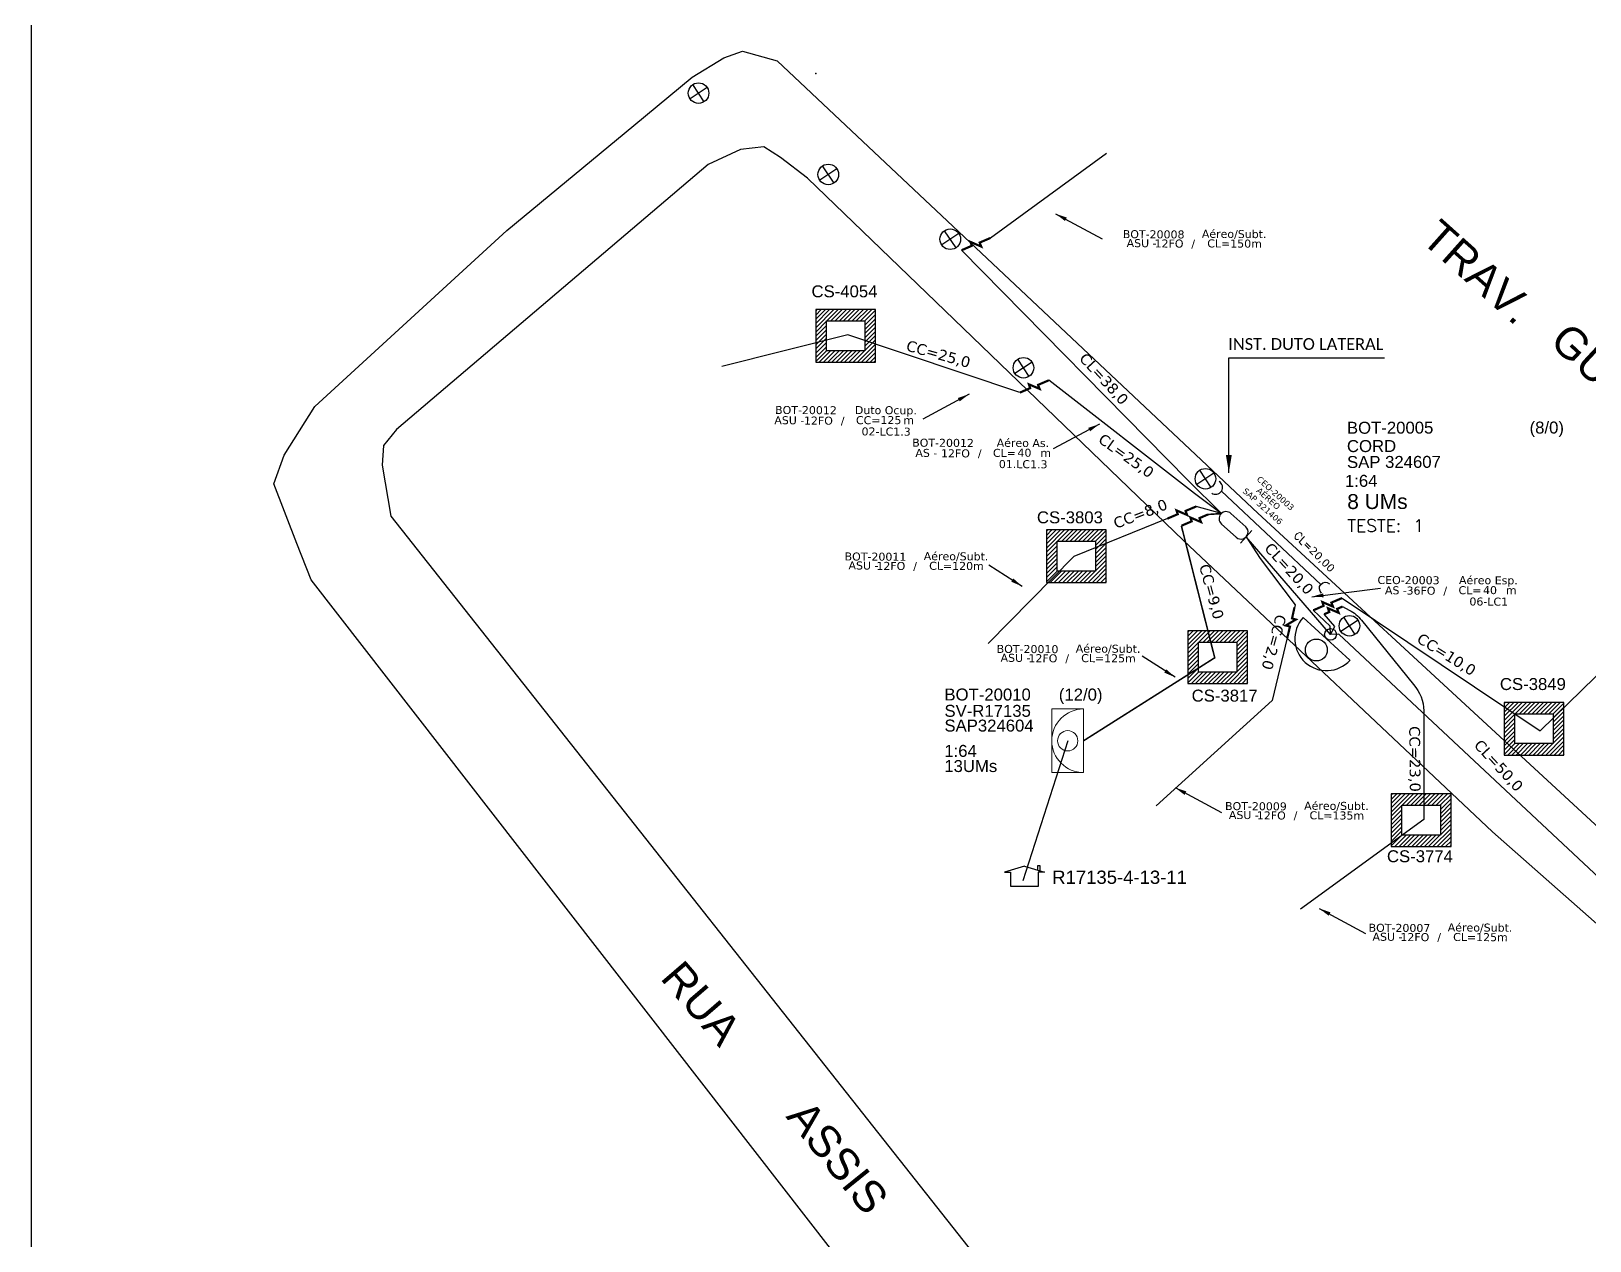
# Model space of a CAD drawing. Extents: x -89 to 749, y 631 to 1299.
# Drawn here: x -89.3 to 176, y 958.9 to 1164.8 of the extents above; entities that cross this region are included whole.
import ezdxf
from ezdxf.enums import TextEntityAlignment as Align

# ---------------------------------------------------------------- set-up
doc = ezdxf.new("R2010")
doc.units = 0
for name, color, linetype in [('10.1-Caixas Subterrâneas', 5, 'Continuous'), ('20.4-CEOS', 1, 'Continuous'), ('20.5-CEO', 1, 'Continuous'), ('CAP a instalar', 1, 'Continuous'), ('celulas gpon', 7, 'Continuous'), ('CORDOALHA BLOCO NOVO', 7, 'Continuous'), ('DIVFACE', 252, 'Continuous'), ('DIVLOTE', 252, 'Continuous'), ('DUVIDAS', 252, 'Continuous'), ('label_cabos', 7, 'Continuous'), ('Legenda', 1, 'Continuous'), ('MUB', 252, 'Continuous'), ('Postes Existentes NA', 1, 'Continuous'), ('Subida Lateral', 5, 'Continuous'), ('surveys', 7, 'Continuous'), ('surveys legendas', 7, 'Continuous')]:
    doc.layers.add(name, color=color, linetype=linetype)
for name, color, linetype, lineweight in [("20.0-LEGENDA DOS CDO'S", 1, 'Continuous', 0), ('20.1-CDO_INTERIOR', 1, 'Continuous', 0), ('20.6-CORDOALHA_SUPORTE', 7, 'Continuous', 25), ('CORDOALHA_SUPORTE', 7, 'Continuous', 25)]:
    doc.layers.add(name, color=color, linetype=linetype, lineweight=lineweight)
doc.layers.add('DROP DE CLIENTE', color=140, linetype='Continuous', plot=False)
doc.layers.add('EXTRA', color=50, linetype='Continuous', plot=False)
doc.styles.add('ARIAL', font='arial.ttf')
doc.styles.add('DIGICADE', font='')
doc.styles.add('ROMANS', font='romans')
doc.styles.add('siredit', font='verdana.ttf')
doc.styles.get("Standard").update_dxf_attribs({"font": 'arial.ttf'})
doc.styles.get('DIGICADE').set_extended_font_data('Arial')
doc.linetypes.add('FENCELINE1', pattern='A,0.25,-0.1,[133,ltypeshp.shx,S=0.1,R=0,X=-0.1,Y=0],-0.1,1', length=1.45)
doc.dimstyles.new('CC', dxfattribs={"dimtxt": 1, "dimasz": 2, "dimexe": 0.18, "dimexo": 0.0625, "dimgap": 0.09, "dimtad": 0, "dimdec": 0, "dimrnd": 1, "dimzin": 0, "dimdsep": 46, "dimtxsty": 'siredit', "dimblk": 'NONE', "dimcen": 0, "dimse1": 1, "dimse2": 1, "dimsd1": 1, "dimsd2": 1, "dimclrt": 7, "dimadec": 0, "dimazin": 0, "dimtfac": 1, "dimtdec": 0, "dimtofl": 0, "dimtmove": 0, "dimatfit": 3, "dimfxl": 0, "dimtolj": 1, "dimtzin": 0, "dimarcsym": 0})
doc.dimstyles.get("Standard").update_dxf_attribs({"dimtxt": 0.18, "dimasz": 0.18, "dimexe": 0.18, "dimexo": 0.0625, "dimgap": 0.09, "dimtad": 0, "dimtih": 1, "dimtoh": 1, "dimdec": 4, "dimzin": 0, "dimdsep": 46, "dimtxsty": 'Standard', "dimcen": 0.09, "dimadec": 0, "dimazin": 0, "dimtfac": 1, "dimtdec": 4, "dimtofl": 0, "dimtmove": 0, "dimatfit": 3, "dimfxl": 0, "dimtolj": 1, "dimtzin": 0, "dimarcsym": 0})

# ---------------------------------------------------------------- blocks, each defined once
blk = doc.blocks.new('*U98')
at = {"color": 10}
for points in [[(41172, 12883), (40951, 13058)], [(40974, 12860), (41149, 13081)]]:
    blk.add_lwpolyline(points, dxfattribs=at)
blk.add_circle((41062, 12971), 141, dxfattribs=at)
blk = doc.blocks.new('*X72')
at = {"color": 0, "linetype": 'Continuous'}
for p, q in [((-1.25, 0.34099), (-0.49099, 1.1)), ((-1.25, 0.517767), (-0.667767, 1.1)), ((-1.25, 0.694544), (-0.844544, 1.1)), ((-1.25, 0.87132), (-1.02132, 1.1)), ((-1.25, 1.048097), (-1.198097, 1.1)), ((-0.789214, 0.625), (-0.314214, 1.1)), ((-0.612437, 0.625), (-0.137437, 1.1)), ((-0.43566, 0.625), (0.03934, 1.1)), ((-0.258883, 0.625), (0.216117, 1.1)), ((-0.082107, 0.625), (0.392893, 1.1)), ((0.09467, 0.625), (0.56967, 1.1)), ((0.271447, 0.625), (0.746447, 1.1)), ((0.448223, 0.625), (0.923223, 1.1)), ((0.625, 0.625), (1.1, 1.1)), ((0.801777, 0.625), (1.25, 1.073223)), ((0.8035, 0.449947), (1.25, 0.896447)), ((0.8035, 0.27317), (1.25, 0.71967)), ((-1.25, 0.164214), (-0.8035, 0.610714)), ((-1.25, -0.012563), (-0.8035, 0.433937)), ((-1.25, -0.18934), (-0.8035, 0.25716)), ((-1.25, -0.366117), (-0.8035, 0.080383)), ((0.8035, 0.096393), (1.25, 0.542893)), ((0.8035, -0.080383), (1.25, 0.366117)), ((0.8035, -0.25716), (1.25, 0.18934)), ((0.8035, -0.433937), (1.25, 0.012563)), ((-1.25, -0.542893), (-0.8035, -0.096393)), ((-1.25, -0.71967), (-0.8035, -0.27317)), ((-1.25, -0.896447), (-0.8035, -0.449947)), ((-1.25, -1.073223), (-0.801777, -0.625)), ((-1.1, -1.1), (-0.625, -0.625)), ((-0.923223, -1.1), (-0.448223, -0.625)), ((-0.746447, -1.1), (-0.271447, -0.625)), ((-0.56967, -1.1), (-0.09467, -0.625)), ((-0.392893, -1.1), (0.082107, -0.625)), ((-0.216117, -1.1), (0.258883, -0.625)), ((-0.03934, -1.1), (0.43566, -0.625)), ((0.137437, -1.1), (0.612437, -0.625)), ((0.314214, -1.1), (0.789214, -0.625)), ((0.49099, -1.1), (1.25, -0.34099)), ((0.667767, -1.1), (1.25, -0.517767)), ((0.8035, -0.610714), (1.25, -0.164214)), ((0.844544, -1.1), (1.25, -0.694544)), ((1.02132, -1.1), (1.25, -0.87132)), ((1.198097, -1.1), (1.25, -1.048097))]:
    blk.add_line(p, q, dxfattribs=at)
blk = doc.blocks.new('MANHOLE_MQ')
at = {"color": 0, "linetype": 'Continuous'}
for p, q in [((0.00000623, 0.00000569), (-0.00000627, 0.00000569)), ((-0.00000627, 0.00000569), (-0.00000627, -0.00000531)), ((-0.00000404, 0.00000331), (0.00000399, 0.00000331)), ((-0.00000404, -0.00000294), (-0.00000404, 0.00000331)), ((0.00000399, 0.00000331), (0.00000399, -0.00000294)), ((0.00000623, -0.00000531), (0.00000623, 0.00000569)), ((0.00000399, -0.00000294), (-0.00000404, -0.00000294)), ((0.00000399, -0.00000294), (0.00000399, -0.00000294)), ((-0.00000627, -0.00000531), (0.00000623, -0.00000531))]:
    blk.add_line(p, q, dxfattribs=at)
at = {"color": 0, "linetype": 'Continuous', "xscale": 5e-06, "yscale": 5e-06, "zscale": 1e-05}
blk.add_blockref('*X72', (-0.00000002, 0.00000019), dxfattribs=at)
blk = doc.blocks.new('*U107')
at = {"color": 0}
blk.add_line((2.14, -0.58), (-2.1, -0.68), dxfattribs=at)
for centre, radius in [((0, 0.38), 0.733), ((0.03, -1.03), 0.393)]:
    blk.add_circle(centre, radius, dxfattribs=at)
blk.add_arc((0.02, -0.63), 2.12, 1.3782, 181.3782, dxfattribs=at)
blk = doc.blocks.new('Inst CDOE-8 CAIXA DIST OPT CDOE 48F_8D C_SPL OPTAP')
at = {"layer": "20.0-LEGENDA DOS CDO'S", "color": 0}
for tag, p, style, flags in [('ID_ATIVIDADE', (0.12, 6.47), 'ARIAL', 3), ('FATOR', (7.92, 6.47), 'ARIAL', 1), ('QTDE', (0.23, -0.97), 'DIGICADE', 3)]:
    blk.add_attdef(tag, p, '', height=0.8, rotation=0.118, dxfattribs=dict(at, style=style, flags=flags))
at = {"layer": "20.0-LEGENDA DOS CDO'S", "color": 0, "style": 'ARIAL'}
for tag, p, height in [('FID', (0.12, 5.25), 0.8), ('FIBRAS_UTILIZADAS', (2.38, 5.26), 0.8), ('CORDOALHA', (0.12, 4.02), 0.8), ('SAP', (0.12, 2.96), 0.8), ('1:XX', (-0.01, 1.7), 0.8), ('UMS', (0.14, 0.22), 1)]:
    blk.add_attdef(tag, p, '', height=height, rotation=0.118, dxfattribs=at)
blk = doc.blocks.new('Teste  FTTH')
at = {"color": 0, "lineweight": 0, "style": 'ROMANS'}
for tag, p in [('TESTE', (-2.302, -0.29)), ('QTDE', (0.212, -0.29))]:
    blk.add_attdef(tag, p, '', height=0.48, dxfattribs=at)
for tag, p, flags in [('FID', (-2.227, -1.253), 1), ('FATOR', (-2.227, -2.028), 3), ('ID_ATIVIDADE', (-2.227, -2.716), 3)]:
    blk.add_attdef(tag, p, '', height=0.48, dxfattribs=dict(at, flags=flags))
blk = doc.blocks.new('LEGENDA DOS CABOS')
at = {"layer": 'EXTRA', "color": 0, "style": 'siredit'}
for tag, p in [('ID', (4.6, 0.97)), ('XX', (9.03, 0.97))]:
    blk.add_attdef(tag, text='', height=0.48, rotation=359.69, dxfattribs=at).set_placement(p, align=Align.MIDDLE_CENTER)
at = {"layer": 'Legenda', "color": 0, "style": 'siredit'}
for tag, p in [('TIPO_CABO', (1.31, 0)), ('CABO', (4.69, -0.05)), ('/', (6.81, -0.05)), ('METROS', (10.03, -0.05))]:
    blk.add_attdef(tag, text='', height=0.8, rotation=359.69, dxfattribs=at).set_placement(p, align=Align.MIDDLE_CENTER)
blk = doc.blocks.new('_None')
blk = doc.blocks.new('Inst CB ESP CFOA-SM-AS-80-TS-36')
at = {"layer": 'label_cabos', "color": 0, "style": 'siredit'}
for tag, flags, p in [('ID_ATIVIDADE', 3, (1.31, 2.67)), ('FATOR', 1, (11.56, 2.55))]:
    blk.add_attdef(tag, text='', height=1, rotation=359.69, dxfattribs=dict(at, flags=flags)).set_placement(p, align=Align.MIDDLE_CENTER)
for tag, p in [('TIPO_CABO', (1.76, 0)), ('DESTINO_CABO', (3.13, 1.26)), ('CABO', (4.69, -0.05)), ('/', (7.71, -0.05)), ('LANCE', (10.81, 0)), ('TIPO_CABO', (13.11, 1.24)), ('UND', (15.96, 0)), ('FID', (13.15, -1.41))]:
    blk.add_attdef(tag, text='', height=1, rotation=359.69, dxfattribs=at).set_placement(p, align=Align.MIDDLE_CENTER)
blk.add_attdef('QTDE', (12.43, -0.47), '', height=1, rotation=359.69, dxfattribs=at)
blk = doc.blocks.new('Inst CORD BENZINAL 4.55MM 3F (sem recursos)')
at = {"layer": '20.6-CORDOALHA_SUPORTE', "color": 0, "lineweight": 0, "style": 'ROMANS'}
blk.add_attdef('LANCE', text='', height=1, dxfattribs=at).set_placement((-0.54, -2.21), align=Align.RIGHT)
at = {"layer": '20.6-CORDOALHA_SUPORTE', "color": 0, "style": 'siredit'}
blk.add_attdef('QTDE', (-0.54, -2.21), '', height=1, rotation=359.69, dxfattribs=at)
at = {"layer": '20.6-CORDOALHA_SUPORTE', "color": 0, "lineweight": 0, "style": 'ROMANS'}
for tag, p, flags in [('FATOR', (-5.2, -4.44), 3), ('ID_ATIVIDADE', (-5.2, -6.67), 3), ('FID', (-5.2, -8.9), 1)]:
    blk.add_attdef(tag, p, '', height=1, dxfattribs=dict(at, flags=flags))
blk = doc.blocks.new('Inst CB DT OCUP CFOA-SM-ASU-120-S-12')
at = {"layer": 'label_cabos', "color": 0, "style": 'siredit'}
for tag, flags, p in [('ID_ATIVIDADE', 3, (1.31, 2.67)), ('FATOR', 1, (11.56, 2.55))]:
    blk.add_attdef(tag, text='', height=1, rotation=359.69, dxfattribs=dict(at, flags=flags)).set_placement(p, align=Align.MIDDLE_CENTER)
for tag, p in [('TIPO_CABO', (1.26, 0)), ('DESTINO_CABO', (3.13, 1.26)), ('CABO', (4.69, -0.05)), ('/', (7.71, -0.05)), ('LANCE', (10.91, 0)), ('TIPO_CABO', (13.11, 1.24)), ('UND', (15.96, 0)), ('FID', (13.15, -1.41))]:
    blk.add_attdef(tag, text='', height=1, rotation=359.69, dxfattribs=at).set_placement(p, align=Align.MIDDLE_CENTER)
blk.add_attdef('QTDE', (12.43, -0.47), '', height=1, rotation=359.69, dxfattribs=at)
blk = doc.blocks.new('Inst CB AS CFOA-SM-AS-120-S-12 A')
at = {"layer": 'label_cabos', "color": 0, "style": 'siredit'}
for tag, flags, p in [('ID_ATIVIDADE', 3, (1.31, 2.67)), ('FATOR', 1, (11.56, 2.55))]:
    blk.add_attdef(tag, text='', height=1, rotation=359.69, dxfattribs=dict(at, flags=flags)).set_placement(p, align=Align.MIDDLE_CENTER)
for tag, p in [('TIPO_CABO', (1.26, 0)), ('DESTINO_CABO', (3.13, 1.26)), ('CABO', (4.69, -0.05)), ('/', (7.71, -0.05)), ('LANCE', (10.81, 0)), ('TIPO_CABO', (13.11, 1.24)), ('UND', (15.96, 0)), ('FID', (13.15, -1.41))]:
    blk.add_attdef(tag, text='', height=1, rotation=359.69, dxfattribs=at).set_placement(p, align=Align.MIDDLE_CENTER)
blk.add_attdef('QTDE', (12.43, -0.47), '', height=1, rotation=359.69, dxfattribs=at)
blk = doc.blocks.new('SURVEY_SURVEY')
for p, q in [((0, 0.0000152), (-0.0000151, 0.0000108)), ((0, 0.0000152), (0.0000151, 0.0000108)), ((0.0000101, 0.0000159), (0.0000117, 0.0000159)), ((0.0000101, 0.0000123), (0.0000101, 0.0000159)), ((0.0000117, 0.0000159), (0.0000117, 0.0000119)), ((-0.0000151, 0.0000108), (-0.0000104, 0.0000108)), ((-0.0000103, 0), (-0.0000103, 0.0000108)), ((0.0000103, 0), (-0.0000103, 0)), ((0.0000151, 0.0000108), (0.0000103, 0.0000108)), ((0.0000103, 0.0000108), (0.0000103, 0))]:
    blk.add_line(p, q)

msp = doc.modelspace()

# ---------------------------------------------------------------- linework, layer by layer
msp.add_lwpolyline([(-89.32, 705.02), (749.25, 705.02), (749.25, 1299.02), (-89.32, 1299.02), (-89.32, 705.02)])
at = {"layer": '20.1-CDO_INTERIOR', "color": 1, "lineweight": 18}
msp.add_lwpolyline([(84.44, 1038.61), (84.44, 1049.43), (89.85, 1049.44), (89.86, 1038.61)], close=True, dxfattribs=at)
msp.add_circle((87.15, 1044.02), 1.73, dxfattribs=at)
msp.add_arc((89.85, 1044.02), 5.41, 90.0276, 270.0276, dxfattribs=at)
at = {"layer": '20.5-CEO', "color": 5}
for p, q in [((114.93, 1082.72), (117.46, 1080.46)), ((115.84, 1078.66), (113.32, 1080.92))]:
    msp.add_line(p, q, dxfattribs=at)
msp.add_lwpolyline([(116.58, 1077.67), (118.52, 1079.84)], dxfattribs=at)
for centre, start, end in [((114.12, 1081.82), 48.1429, 228.1429), ((116.65, 1079.56), 228.1429, 48.1429)]:
    msp.add_arc(centre, 1.21, start, end, dxfattribs=at)
at = {"layer": 'CAP a instalar', "color": 8, "linetype": 'FENCELINE1', "ltscale": 5}
for points in [[(73.99, 1129.62), (93.77, 1144.04)], [(113.32, 1082.73), (107.58, 1088.4), (69.07, 1127.53)], [(113.32, 1082.73), (109.04, 1083.92)], [(104.12, 1081.84), (88.18, 1075.42), (73.62, 1060.6)], [(117.55, 1078.75), (119.93, 1075.04), (125.89, 1067.19), (125.52, 1065.68)], [(133.87, 1068.32), (167.6, 1045.71), (195.78, 1073.22)], [(131.89, 1062.12), (131.83, 1063.54), (128.95, 1066.23), (128.95, 1066.23)], [(131.89, 1062.12), (132.61, 1063.5), (130.8, 1065.55)], [(124.53, 1061.53), (121.95, 1050.89), (102.21, 1032.97)]]:
    msp.add_lwpolyline(points, dxfattribs=at)
at = {"layer": 'CAP a instalar', "color": 7, "linetype": 'FENCELINE1', "ltscale": 5}
for points in [[(79.01, 1103.3), (49.69, 1113.13), (28.27, 1107.77)], [(113.29, 1082.7), (108.71, 1086.14), (83.93, 1105.39)], [(131.89, 1062.12), (117.55, 1078.75)], [(233.34, 886.6), (214.21, 903.29), (254.52, 970.89), (232.66, 970.04), (188.29, 1010.68), (133.29, 1062.17), (131.89, 1062.12)]]:
    msp.add_lwpolyline(points, dxfattribs=at)
at = {"layer": 'CAP a instalar', "linetype": 'FENCELINE1', "ltscale": 5, "const_width": 0.267}
for points in [[(113.29, 1082.7), (111.03, 1082.55)], [(106.5, 1080.62), (112.18, 1058.15), (89.85, 1044.02)]]:
    msp.add_lwpolyline(points, dxfattribs=at)
at = {"layer": 'CAP a instalar', "color": 8, "linetype": 'FENCELINE1', "ltscale": 5}
msp.add_lwpolyline([(133.93, 1066.87), (135.09, 1066.26, -0.101926), (137.17, 1064.55), (146.02, 1053.59, -0.186812), (147.76, 1049.1), (147.76, 1030.59), (126.81, 1015.34)], format="xyb", dxfattribs=at)
at = {"layer": 'CORDOALHA_SUPORTE'}
for points in [[(111.67, 1086.18, 1), (112.96, 1088.17)], [(130.36, 1069.17, -1), (131.71, 1070.75)]]:
    msp.add_lwpolyline(points, format="xyb", dxfattribs=at)
msp.add_lwpolyline([(130.24, 1070.63), (113.31, 1086.52)], dxfattribs=at)
at = {"layer": 'DIVFACE'}
msp.add_point((44.26, 1157.61, -6846.77), dxfattribs=at)
at = {"layer": 'DIVLOTE'}
msp.add_point((44.26, 1157.61, -6846.77), dxfattribs=at)
at = {"layer": 'DROP DE CLIENTE'}
msp.add_lwpolyline([(87.15, 1044.02), (79.52, 1020.15)], dxfattribs=at)
at = {"layer": 'DUVIDAS', "color": 4, "elevation": -6846.77}
for points in [[(13.28, 1148.77), (23.23, 1157), (28.6, 1160.32), (31.76, 1161.43), (37.69, 1159.79), (49.4, 1148.77)], [(49.4, 1148.77), (119.51, 1082.79), (227.67, 982.92), (234.81, 977.44), (237.71, 977.34), (239.46, 977.62)], [(159.47, 1028.49), (106.86, 1078.09), (42.83, 1139.79), (38.26, 1143.31), (35.41, 1145.12), (31.42, 1144.67), (25.92, 1142.13), (-27.12, 1096.99), (-29.36, 1094.3), (-29.55, 1090.93), (-28.08, 1082.25), (190.16, 805.97), (198.24, 797.23), (200.99, 795.16), (205.88, 795.03), (209.1, 794.26), (215.32, 793.9), (222.83, 794.88), (236.13, 800.66), (239.46, 802.5)], [(222.12, 927.99), (230.23, 946.84), (234.47, 955.26), (234.56, 958.08), (234.62, 960.38), (233.98, 962.77), (159.47, 1028.49)]]:
    msp.add_lwpolyline(points, dxfattribs=at)
at = {"layer": 'MUB', "color": 4, "elevation": -6846.77}
for points in [[(13.28, 1148.77), (23.23, 1157), (28.6, 1160.32), (31.76, 1161.43), (37.69, 1159.79), (49.4, 1148.77)], [(199.92, 760.75), (187.26, 778.65), (176.04, 791.11), (-41.64, 1071.42), (-44.09, 1077.6), (-48, 1087.76), (-46.23, 1092.62), (-41, 1100.91), (-8.33, 1130.87), (13.28, 1148.77)], [(159.47, 1028.49), (106.86, 1078.09), (42.83, 1139.79), (38.26, 1143.31), (35.41, 1145.12), (31.42, 1144.67), (25.92, 1142.13), (-27.12, 1096.99), (-29.36, 1094.3), (-29.55, 1090.93), (-28.08, 1082.25), (190.16, 805.97), (198.24, 797.23), (200.99, 795.16), (205.88, 795.03), (209.1, 794.26), (215.32, 793.9), (222.83, 794.88), (236.13, 800.66), (239.46, 802.5)]]:
    msp.add_lwpolyline(points, dxfattribs=at)
at = {"layer": 'Subida Lateral', "color": 5, "const_width": 0.375}
for points in [[(69.07, 1127.53), (70.83, 1128.3), (70.61, 1128.95), (72.43, 1128.16), (72.16, 1128.84), (73.99, 1129.62)], [(79.01, 1103.3), (80.76, 1104.06), (80.54, 1104.71), (82.37, 1103.93), (82.1, 1104.61), (83.93, 1105.39)], [(104.12, 1081.84), (105.88, 1082.6), (105.66, 1083.25), (107.48, 1082.46), (107.21, 1083.15), (109.04, 1083.92)], [(106.5, 1080.62), (108.25, 1081.38), (108.03, 1082.04), (109.85, 1081.25), (109.59, 1081.93), (111.03, 1082.55)], [(125.76, 1066.73), (125.34, 1064.86), (125.99, 1064.66), (124.28, 1063.65), (124.99, 1063.46), (124.53, 1061.53)], [(128.95, 1066.23), (130.71, 1067), (130.49, 1067.65), (132.31, 1066.86), (132.04, 1067.54), (133.87, 1068.32)], [(130.8, 1065.55), (131.68, 1065.94), (131.46, 1066.59), (133.28, 1065.8), (133.02, 1066.48), (133.93, 1066.87)]]:
    msp.add_lwpolyline(points, dxfattribs=at)

# ---------------------------------------------------------------- block references
at = {"color": 0, "lineweight": 0}
ref = msp.add_blockref('Inst CB AS CFOA-SM-AS-120-S-12 A', (61.66, 1093.03), dxfattribs=dict(at, xscale=1.362260021001181, yscale=1.362260021001181, zscale=1.362260021001181))
ref.add_attrib('DESTINO_CABO', 'BOT-20012', dxfattribs={"layer": 'label_cabos', "color": 0, "height": 1.362, "rotation": 359.69, "style": 'siredit'}).set_placement((65.93, 1094.75), align=Align.MIDDLE_CENTER)
ref.add_attrib('CABO', '12FO', dxfattribs={"layer": 'label_cabos', "color": 0, "height": 1.362, "rotation": 359.69, "style": 'siredit'}).set_placement((68.04, 1092.96), align=Align.MIDDLE_CENTER)
ref.add_attrib('TIPO_CABO', 'Aéreo As.', dxfattribs={"layer": 'label_cabos', "color": 0, "height": 1.362, "rotation": 359.69, "style": 'siredit'}).set_placement((79.52, 1094.73), align=Align.MIDDLE_CENTER)
ref.add_attrib('/', '/', dxfattribs={"layer": 'label_cabos', "color": 0, "height": 1.36, "rotation": 359.69, "style": 'siredit'}).set_placement((72.17, 1092.96), align=Align.MIDDLE_CENTER)
ref.add_attrib('TIPO_CABO', 'AS - ', dxfattribs={"layer": 'label_cabos', "color": 0, "height": 1.362, "rotation": 359.69, "style": 'siredit'}).set_placement((63.38, 1093.03), align=Align.MIDDLE_CENTER)
ref.add_attrib('FID', '01.LC1.3', dxfattribs={"layer": 'label_cabos', "color": 0, "height": 1.362, "rotation": 359.69, "style": 'siredit'}).set_placement((79.57, 1091.11), align=Align.MIDDLE_CENTER)
ref.add_attrib('LANCE', 'CL=', dxfattribs={"layer": 'label_cabos', "color": 0, "height": 1.362, "rotation": 359.69, "style": 'siredit'}).set_placement((76.38, 1093.03), align=Align.MIDDLE_CENTER)
ref.add_attrib('QTDE', '40', (78.59, 1092.39), dxfattribs={"layer": 'label_cabos', "color": 0, "height": 1.362, "rotation": 359.69, "style": 'siredit'})
ref.add_attrib('UND', 'm', dxfattribs={"layer": 'label_cabos', "color": 0, "height": 1.36, "rotation": 359.69, "style": 'siredit'}).set_placement((83.41, 1093.03), align=Align.MIDDLE_CENTER)
at = {"layer": '10.1-Caixas Subterrâneas', "color": 30, "xscale": 814421.910529535, "yscale": 814421.910529535, "zscale": 814421.910529535, "rotation": 180.0000000000625}
for p in [(49.32, 1113.1), (88.61, 1075.6), (112.67, 1058.42), (166.52, 1046.23), (147.3, 1030.65)]:
    msp.add_blockref('MANHOLE_MQ', p, dxfattribs=at)
at = {"layer": 'CAP a instalar', "color": 7, "linetype": 'FENCELINE1', "ltscale": 15}
ref = msp.add_blockref('Inst CDOE-8 CAIXA DIST OPT CDOE 48F_8D C_SPL OPTAP', (134.38, 1082.92), dxfattribs=dict(at, xscale=2.546759245474232, yscale=2.546759245474232, zscale=2.546759245474232))
ref.add_attrib('FID', 'BOT-20005', (134.69, 1096.29), dxfattribs={"layer": "20.0-LEGENDA DOS CDO'S", "color": 0, "height": 2.037, "rotation": 0.118, "style": 'ARIAL'})
ref.add_attrib('CORDOALHA', 'CORD', (134.69, 1093.17), dxfattribs={"layer": "20.0-LEGENDA DOS CDO'S", "color": 0, "height": 2.037, "rotation": 0.118, "style": 'ARIAL'})
ref.add_attrib('SAP', 'SAP 324607', (134.7, 1090.46), dxfattribs={"layer": "20.0-LEGENDA DOS CDO'S", "color": 0, "height": 2.037, "rotation": 0.118, "style": 'ARIAL'})
ref.add_attrib('1:XX', '1:64', (134.35, 1087.25), dxfattribs={"layer": "20.0-LEGENDA DOS CDO'S", "color": 0, "height": 2.037, "rotation": 0.118, "style": 'ARIAL'})
ref.add_attrib('UMS', '8 UMs', (134.74, 1083.47), dxfattribs={"layer": "20.0-LEGENDA DOS CDO'S", "color": 0, "height": 2.547, "rotation": 0.118, "style": 'ARIAL'})
ref.add_attrib('FIBRAS_UTILIZADAS', '(8/0)', dxfattribs={"layer": "20.0-LEGENDA DOS CDO'S", "color": 0, "height": 2.037, "rotation": 0.118, "style": 'ARIAL'}).set_placement((168.71, 1096.33), align=Align.CENTER)
at = {"layer": 'CAP a instalar', "color": 7, "linetype": 'FENCELINE1', "ltscale": 15, "xscale": 4.458102059202642, "yscale": 4.458102059202642, "zscale": 4.458102059202642, "rotation": 3.126797674058592e-05}
msp.add_blockref('Teste  FTTH', (145.02, 1080.87), dxfattribs=at).add_auto_attribs({'TESTE': 'TESTE:', 'QTDE': '1'})
at = {"layer": 'CAP a instalar', "color": 7, "linetype": 'FENCELINE1', "ltscale": 15, "xscale": 2.546759245474232, "yscale": 2.546759245474232, "zscale": 2.546759245474232, "rotation": 136.4348079814078}
msp.add_blockref('*U107', (130.14, 1060.17), dxfattribs=at)
at = {"layer": 'CORDOALHA BLOCO NOVO', "color": 0, "lineweight": 0, "xscale": 1.333333333333333, "yscale": 1.333333333333333, "zscale": 1.333333333333333, "rotation": 315.6001298234418}
msp.add_blockref('Inst CORD BENZINAL 4.55MM 3F (sem recursos)', (130.71, 1077.87, 6846.77), dxfattribs=at).add_auto_attribs({'QTDE': '20,00', 'LANCE': 'CL='})
at = {"layer": 'label_cabos', "color": 0, "lineweight": 0}
ref = msp.add_blockref('LEGENDA DOS CABOS', (96, 1128.03), dxfattribs=dict(at, xscale=1.362260021001181, yscale=1.362260021001181, zscale=1.362260021001181))
ref.add_attrib('ID', 'BOT-20008', dxfattribs={"color": 0, "height": 1.362, "rotation": 359.69, "style": 'siredit'}).set_placement((101.78, 1130.25), align=Align.MIDDLE_CENTER)
ref.add_attrib('CABO', '12FO', dxfattribs={"color": 0, "height": 1.362, "rotation": 359.69, "style": 'siredit'}).set_placement((104.4, 1128.68), align=Align.MIDDLE_CENTER)
ref.add_attrib('METROS', 'CL=150m', dxfattribs={"color": 0, "height": 1.362, "rotation": 359.69, "style": 'siredit'}).set_placement((115.56, 1128.68), align=Align.MIDDLE_CENTER)
ref.add_attrib('XX', 'Aéreo/Subt.', dxfattribs={"color": 0, "height": 1.3623, "rotation": 359.69, "style": 'siredit'}).set_placement((115.49, 1130.31), align=Align.MIDDLE_CENTER)
ref.add_attrib('/', '/', dxfattribs={"color": 0, "height": 1.36, "rotation": 359.69, "style": 'siredit'}).set_placement((108.52, 1128.68), align=Align.MIDDLE_CENTER)
ref.add_attrib('TIPO_CABO', 'ASU -', dxfattribs={"color": 0, "height": 1.362, "rotation": 359.69, "style": 'siredit'}).set_placement((99.73, 1128.74), align=Align.MIDDLE_CENTER)
ref = msp.add_blockref('Inst CB DT OCUP CFOA-SM-ASU-120-S-12', (38.33, 1098.6), dxfattribs=dict(at, xscale=1.362260021001181, yscale=1.362260021001181, zscale=1.362260021001181))
ref.add_attrib('DESTINO_CABO', 'BOT-20012', dxfattribs={"color": 0, "height": 1.362, "rotation": 359.69, "style": 'siredit'}).set_placement((42.59, 1100.32), align=Align.MIDDLE_CENTER)
ref.add_attrib('CABO', '12FO', dxfattribs={"color": 0, "height": 1.362, "rotation": 359.69, "style": 'siredit'}).set_placement((44.71, 1098.53), align=Align.MIDDLE_CENTER)
ref.add_attrib('TIPO_CABO', 'Duto Ocup.', dxfattribs={"color": 0, "height": 1.362, "rotation": 359.69, "style": 'siredit'}).set_placement((56.19, 1100.3), align=Align.MIDDLE_CENTER)
ref.add_attrib('/', '/', dxfattribs={"color": 0, "height": 1.36, "rotation": 359.69, "style": 'siredit'}).set_placement((48.84, 1098.53), align=Align.MIDDLE_CENTER)
ref.add_attrib('TIPO_CABO', 'ASU - ', dxfattribs={"color": 0, "height": 1.362, "rotation": 359.69, "style": 'siredit'}).set_placement((40.05, 1098.59), align=Align.MIDDLE_CENTER)
ref.add_attrib('FID', '02-LC1.3', dxfattribs={"color": 0, "height": 1.362, "rotation": 359.69, "style": 'siredit'}).set_placement((56.24, 1096.67), align=Align.MIDDLE_CENTER)
ref.add_attrib('LANCE', 'CC=', dxfattribs={"color": 0, "height": 1.362, "rotation": 359.69, "style": 'siredit'}).set_placement((53.19, 1098.6), align=Align.MIDDLE_CENTER)
ref.add_attrib('QTDE', '125', (55.26, 1097.95), dxfattribs={"color": 0, "height": 1.362, "rotation": 359.69, "style": 'siredit'})
ref.add_attrib('UND', 'm', dxfattribs={"color": 0, "height": 1.36, "rotation": 359.69, "style": 'siredit'}).set_placement((60.08, 1098.6), align=Align.MIDDLE_CENTER)
ref = msp.add_blockref('LEGENDA DOS CABOS', (48.65, 1073.15), dxfattribs=dict(at, xscale=1.362260021001181, yscale=1.362260021001181, zscale=1.362260021001181))
ref.add_attrib('ID', 'BOT-20011', dxfattribs={"color": 0, "height": 1.362, "rotation": 359.69, "style": 'siredit'}).set_placement((54.42, 1075.37), align=Align.MIDDLE_CENTER)
ref.add_attrib('CABO', '12FO', dxfattribs={"color": 0, "height": 1.362, "rotation": 359.69, "style": 'siredit'}).set_placement((57.04, 1073.79), align=Align.MIDDLE_CENTER)
ref.add_attrib('METROS', 'CL=120m', dxfattribs={"color": 0, "height": 1.362, "rotation": 359.69, "style": 'siredit'}).set_placement((68.21, 1073.79), align=Align.MIDDLE_CENTER)
ref.add_attrib('XX', 'Aéreo/Subt.', dxfattribs={"color": 0, "height": 1.3623, "rotation": 359.69, "style": 'siredit'}).set_placement((68.14, 1075.43), align=Align.MIDDLE_CENTER)
ref.add_attrib('/', '/', dxfattribs={"color": 0, "height": 1.36, "rotation": 359.69, "style": 'siredit'}).set_placement((61.17, 1073.79), align=Align.MIDDLE_CENTER)
ref.add_attrib('TIPO_CABO', 'ASU -', dxfattribs={"color": 0, "height": 1.362, "rotation": 359.69, "style": 'siredit'}).set_placement((52.38, 1073.86), align=Align.MIDDLE_CENTER)
ref = msp.add_blockref('Inst CB ESP CFOA-SM-AS-80-TS-36', (140.92, 1069.65), dxfattribs=dict(at, xscale=1.362260021001181, yscale=1.362260021001181, zscale=1.362260021001181))
ref.add_attrib('DESTINO_CABO', 'CEO-20003', dxfattribs={"color": 0, "height": 1.362, "rotation": 359.69, "style": 'siredit'}).set_placement((145.18, 1071.37), align=Align.MIDDLE_CENTER)
ref.add_attrib('TIPO_CABO', 'Aéreo Esp.', dxfattribs={"color": 0, "height": 1.362, "rotation": 359.69, "style": 'siredit'}).set_placement((158.77, 1071.35), align=Align.MIDDLE_CENTER)
ref.add_attrib('CABO', '36FO', dxfattribs={"color": 0, "height": 1.362, "rotation": 359.69, "style": 'siredit'}).set_placement((147.3, 1069.58), align=Align.MIDDLE_CENTER)
ref.add_attrib('/', '/', dxfattribs={"color": 0, "height": 1.36, "rotation": 359.69, "style": 'siredit'}).set_placement((151.42, 1069.58), align=Align.MIDDLE_CENTER)
ref.add_attrib('TIPO_CABO', 'AS - ', dxfattribs={"color": 0, "height": 1.362, "rotation": 359.69, "style": 'siredit'}).set_placement((143.32, 1069.64), align=Align.MIDDLE_CENTER)
ref.add_attrib('FID', '06-LC1', dxfattribs={"color": 0, "height": 1.362, "rotation": 359.69, "style": 'siredit'}).set_placement((158.83, 1067.72), align=Align.MIDDLE_CENTER)
ref.add_attrib('LANCE', 'CL=', dxfattribs={"color": 0, "height": 1.362, "rotation": 359.69, "style": 'siredit'}).set_placement((155.64, 1069.65), align=Align.MIDDLE_CENTER)
ref.add_attrib('QTDE', '40', (157.85, 1069), dxfattribs={"color": 0, "height": 1.362, "rotation": 359.69, "style": 'siredit'})
ref.add_attrib('UND', 'm', dxfattribs={"color": 0, "height": 1.36, "rotation": 359.69, "style": 'siredit'}).set_placement((162.66, 1069.65), align=Align.MIDDLE_CENTER)
ref = msp.add_blockref('LEGENDA DOS CABOS', (74.53, 1057.42), dxfattribs=dict(at, xscale=1.362260021001181, yscale=1.362260021001181, zscale=1.362260021001181))
ref.add_attrib('ID', 'BOT-20010', dxfattribs={"color": 0, "height": 1.362, "rotation": 359.69, "style": 'siredit'}).set_placement((80.31, 1059.64), align=Align.MIDDLE_CENTER)
ref.add_attrib('CABO', '12FO', dxfattribs={"color": 0, "height": 1.362, "rotation": 359.69, "style": 'siredit'}).set_placement((82.93, 1058.07), align=Align.MIDDLE_CENTER)
ref.add_attrib('METROS', 'CL=125m', dxfattribs={"color": 0, "height": 1.362, "rotation": 359.69, "style": 'siredit'}).set_placement((94.09, 1058.07), align=Align.MIDDLE_CENTER)
ref.add_attrib('XX', 'Aéreo/Subt.', dxfattribs={"color": 0, "height": 1.3623, "rotation": 359.69, "style": 'siredit'}).set_placement((94.02, 1059.7), align=Align.MIDDLE_CENTER)
ref.add_attrib('/', '/', dxfattribs={"color": 0, "height": 1.36, "rotation": 359.69, "style": 'siredit'}).set_placement((87.06, 1058.07), align=Align.MIDDLE_CENTER)
ref.add_attrib('TIPO_CABO', 'ASU -', dxfattribs={"color": 0, "height": 1.362, "rotation": 359.69, "style": 'siredit'}).set_placement((78.27, 1058.14), align=Align.MIDDLE_CENTER)
ref = msp.add_blockref('LEGENDA DOS CABOS', (113.41, 1030.66), dxfattribs=dict(at, xscale=1.362260021001181, yscale=1.362260021001181, zscale=1.362260021001181))
ref.add_attrib('ID', 'BOT-20009', dxfattribs={"color": 0, "height": 1.362, "rotation": 359.69, "style": 'siredit'}).set_placement((119.19, 1032.88), align=Align.MIDDLE_CENTER)
ref.add_attrib('CABO', '12FO', dxfattribs={"color": 0, "height": 1.362, "rotation": 359.69, "style": 'siredit'}).set_placement((121.81, 1031.31), align=Align.MIDDLE_CENTER)
ref.add_attrib('METROS', 'CL=135m', dxfattribs={"color": 0, "height": 1.362, "rotation": 359.69, "style": 'siredit'}).set_placement((132.97, 1031.31), align=Align.MIDDLE_CENTER)
ref.add_attrib('XX', 'Aéreo/Subt.', dxfattribs={"color": 0, "height": 1.3623, "rotation": 359.69, "style": 'siredit'}).set_placement((132.9, 1032.94), align=Align.MIDDLE_CENTER)
ref.add_attrib('/', '/', dxfattribs={"color": 0, "height": 1.36, "rotation": 359.69, "style": 'siredit'}).set_placement((125.93, 1031.31), align=Align.MIDDLE_CENTER)
ref.add_attrib('TIPO_CABO', 'ASU -', dxfattribs={"color": 0, "height": 1.362, "rotation": 359.69, "style": 'siredit'}).set_placement((117.14, 1031.38), align=Align.MIDDLE_CENTER)
ref = msp.add_blockref('LEGENDA DOS CABOS', (137.86, 1009.94), dxfattribs=dict(at, xscale=1.362260021001181, yscale=1.362260021001181, zscale=1.362260021001181))
ref.add_attrib('ID', 'BOT-20007', dxfattribs={"color": 0, "height": 1.362, "rotation": 359.69, "style": 'siredit'}).set_placement((143.63, 1012.16), align=Align.MIDDLE_CENTER)
ref.add_attrib('CABO', '12FO', dxfattribs={"color": 0, "height": 1.362, "rotation": 359.69, "style": 'siredit'}).set_placement((146.25, 1010.59), align=Align.MIDDLE_CENTER)
ref.add_attrib('METROS', 'CL=125m', dxfattribs={"color": 0, "height": 1.362, "rotation": 359.69, "style": 'siredit'}).set_placement((157.42, 1010.59), align=Align.MIDDLE_CENTER)
ref.add_attrib('XX', 'Aéreo/Subt.', dxfattribs={"color": 0, "height": 1.3623, "rotation": 359.69, "style": 'siredit'}).set_placement((157.35, 1012.22), align=Align.MIDDLE_CENTER)
ref.add_attrib('/', '/', dxfattribs={"color": 0, "height": 1.36, "rotation": 359.69, "style": 'siredit'}).set_placement((150.38, 1010.59), align=Align.MIDDLE_CENTER)
ref.add_attrib('TIPO_CABO', 'ASU -', dxfattribs={"color": 0, "height": 1.362, "rotation": 359.69, "style": 'siredit'}).set_placement((141.59, 1010.65), align=Align.MIDDLE_CENTER)
at = {"layer": 'Postes Existentes NA', "xscale": 0.01242133359447987, "yscale": 0.01242133359447987, "zscale": 0.01242133359447987, "rotation": 72.17959208465585}
for p in [(21.6, 619.41), (43.68, 605.56), (64.45, 594.53), (76.91, 572.64), (107.89, 553.75), (132.41, 528.72)]:
    msp.add_blockref('*U98', p, dxfattribs=at)
at = {"layer": 'surveys', "color": 255, "xscale": 225456.9796574844, "yscale": 225456.9796574844, "zscale": 225456.9796574844}
msp.add_blockref('SURVEY_SURVEY', (79.77, 1019.22), dxfattribs=at)

# ---------------------------------------------------------------- texts
at = {"color": 2, "insert": (127.69, 1111.56), "char_height": 2, "width": 27.86, "attachment_point": 5}
msp.add_mtext('\\fCalibri|b0|i0|c0|p34;INST. DUTO LATERAL', dxfattribs=at)
at = {"layer": '10.1-Caixas Subterrâneas', "color": 30, "style": 'ARIAL'}
for s, p in [('CS-4054', (43.53, 1119.52)), ('CS-3803', (81.91, 1081.04)), ('CS-3849', (160.73, 1052.66)), ('CS-3817', (108.25, 1050.69)), ('CS-3774', (141.5, 1023.34))]:
    msp.add_text(s, height=2.037, dxfattribs=at).set_placement(p)
at = {"layer": '20.1-CDO_INTERIOR', "color": 1, "lineweight": 18, "style": 'ARIAL'}
for s, p in [('BOT-20010', (66.16, 1050.88)), ('SV-R17135', (66.17, 1048.1)), ('SAP324604', (66.16, 1045.59)), ('1:64', (66.14, 1041.28)), ('13UMs', (66.14, 1038.7))]:
    msp.add_text(s, height=2.037, rotation=359.9724, dxfattribs=at).set_placement(p)
msp.add_text('         (12/0)', height=2.0374, rotation=359.9724, dxfattribs=at).set_placement((85.8, 1050.87), align=Align.CENTER)
at = {"layer": '20.4-CEOS', "color": 5, "style": 'siredit'}
msp.add_text('CEO-20003', height=1.02, rotation=318.1429, dxfattribs=at).set_placement((122.87, 1086.54), align=Align.TOP_CENTER)
at = {"layer": '20.5-CEO', "color": 5, "style": 'siredit'}
for s, p in [('SAP 321406', (120.7, 1084.32)), ('AÉREO', (121.67, 1085.64))]:
    msp.add_text(s, height=1.024, rotation=318.1429, dxfattribs=at).set_placement(p, align=Align.TOP_CENTER)
at = {"layer": 'celulas gpon', "style": 'siredit'}
for s, rotation, p in [('CC=25,0', 344.3614, (59.5, 1110.5, -6846.77)), ('CL=38,0', 312.5623, (88.98, 1109.02, -6846.77)), ('CL=25,0', 324.3737, (92.18, 1094.97, -6846.77)), ('CC=8,0', 21.1013, (95.37, 1080.09, -6846.77)), ('CL=20,0', 312.5623, (120.51, 1076.7, -6846.77)), ('CC=9,0', 285.1292, (109.51, 1073.81, -6846.77)), ('CC=2,0', 254.8745, (122.65, 1065.66, -6846.77)), ('CC=10,0', 328.0339, (146.42, 1060.92, -6846.77)), ('CC=23,0', 270.6032, (145.29, 1046.51, -6846.77)), ('CL=50,0', 312.5623, (156.19, 1043.18, -6846.77))]:
    msp.add_text(s, height=1.83, rotation=rotation, dxfattribs=at).set_placement(p)
at = {"layer": 'MUB', "color": 5, "style": 'ARIAL'}
for s, rotation, p in [('TRAV.', 318.225, (147.08, 1129.15, -6846.77)), ('GUIMARÃES', 317.0393, (168.97, 1111.71, -6846.77)), ('RUA', 310.7436, (17.63, 1003.56, -6846.77)), ('ASSIS', 308.8738, (39.06, 980, -6846.77))]:
    msp.add_text(s, height=5.331, rotation=rotation, dxfattribs=at).set_placement(p)
at = {"layer": 'surveys legendas', "color": 7, "style": 'ARIAL'}
msp.add_text('R17135-4-13-11 ', height=2.2546, dxfattribs=at).set_placement((84.51, 1019.66))

# ---------------------------------------------------------------- leaders
at = {"color": 2}
msp.add_leader([(114.58, 1089.65), (114.58, 1109.19), (141.09, 1109.19)], dimstyle='Standard', override={"dimasz": 3}, dxfattribs=at)
at = {"layer": 'label_cabos'}
for points in [[(85.08, 1133.75), (92.99, 1129.5)], [(70.37, 1103.04), (62.47, 1098.79)], [(92.57, 1097.95), (84.67, 1093.7)], [(79.4, 1070.31), (73.74, 1073.9)], [(128.69, 1068.54), (140.41, 1069.99)], [(105.45, 1054.83), (99.8, 1058.42)], [(105.43, 1036.05), (113.33, 1031.8)], [(129.97, 1015.47), (137.87, 1011.23)]]:
    msp.add_leader(points, dimstyle='CC', override={"dimgap": 0.09, "dimtad": 0}, dxfattribs=at)

doc.saveas('drawing.dxf')
